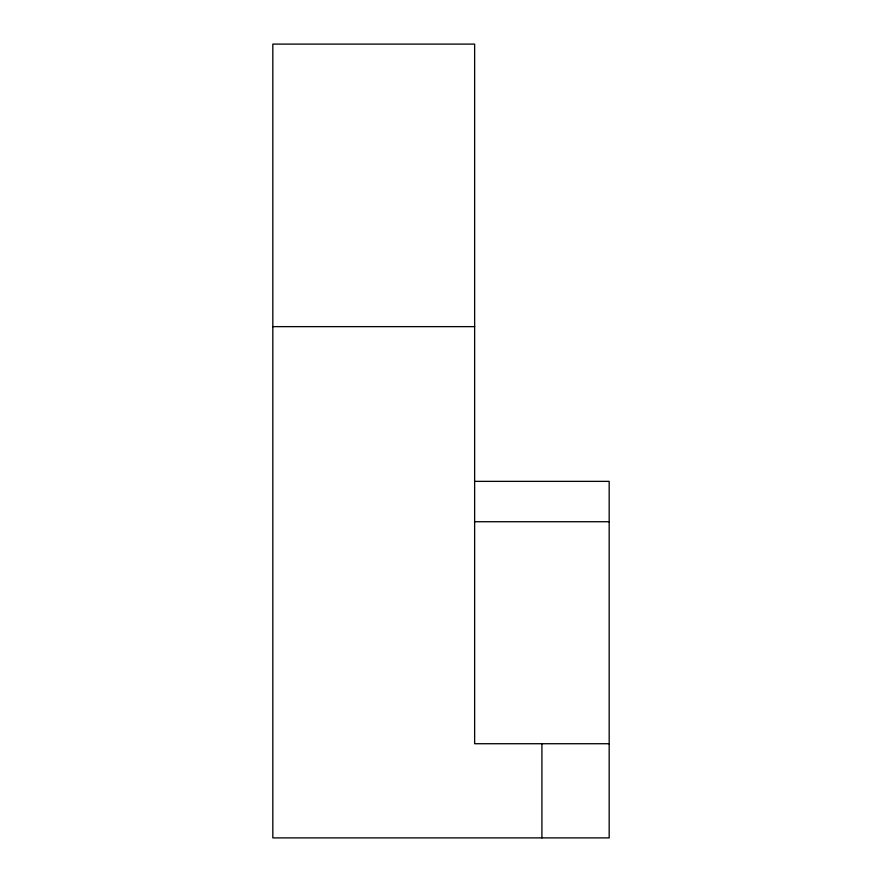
<?xml version="1.0" encoding="UTF-8"?>
<svg xmlns="http://www.w3.org/2000/svg" width="882" height="882" viewBox="0 0 882 882"><rect width="100%" height="100%" fill="white"/><g stroke="black" fill="none" stroke-linecap="round" stroke-linejoin="round"><path stroke-width="1.32" d="M272.825 326.638L474.637 326.638M474.637 481.363L609.175 481.363L609.175 837.9L272.825 837.9L272.825 44.1L474.637 44.1L474.637 743.724L609.175 743.724M474.637 521.725L609.175 521.725M541.912 743.724L541.912 837.9"/></g></svg>
